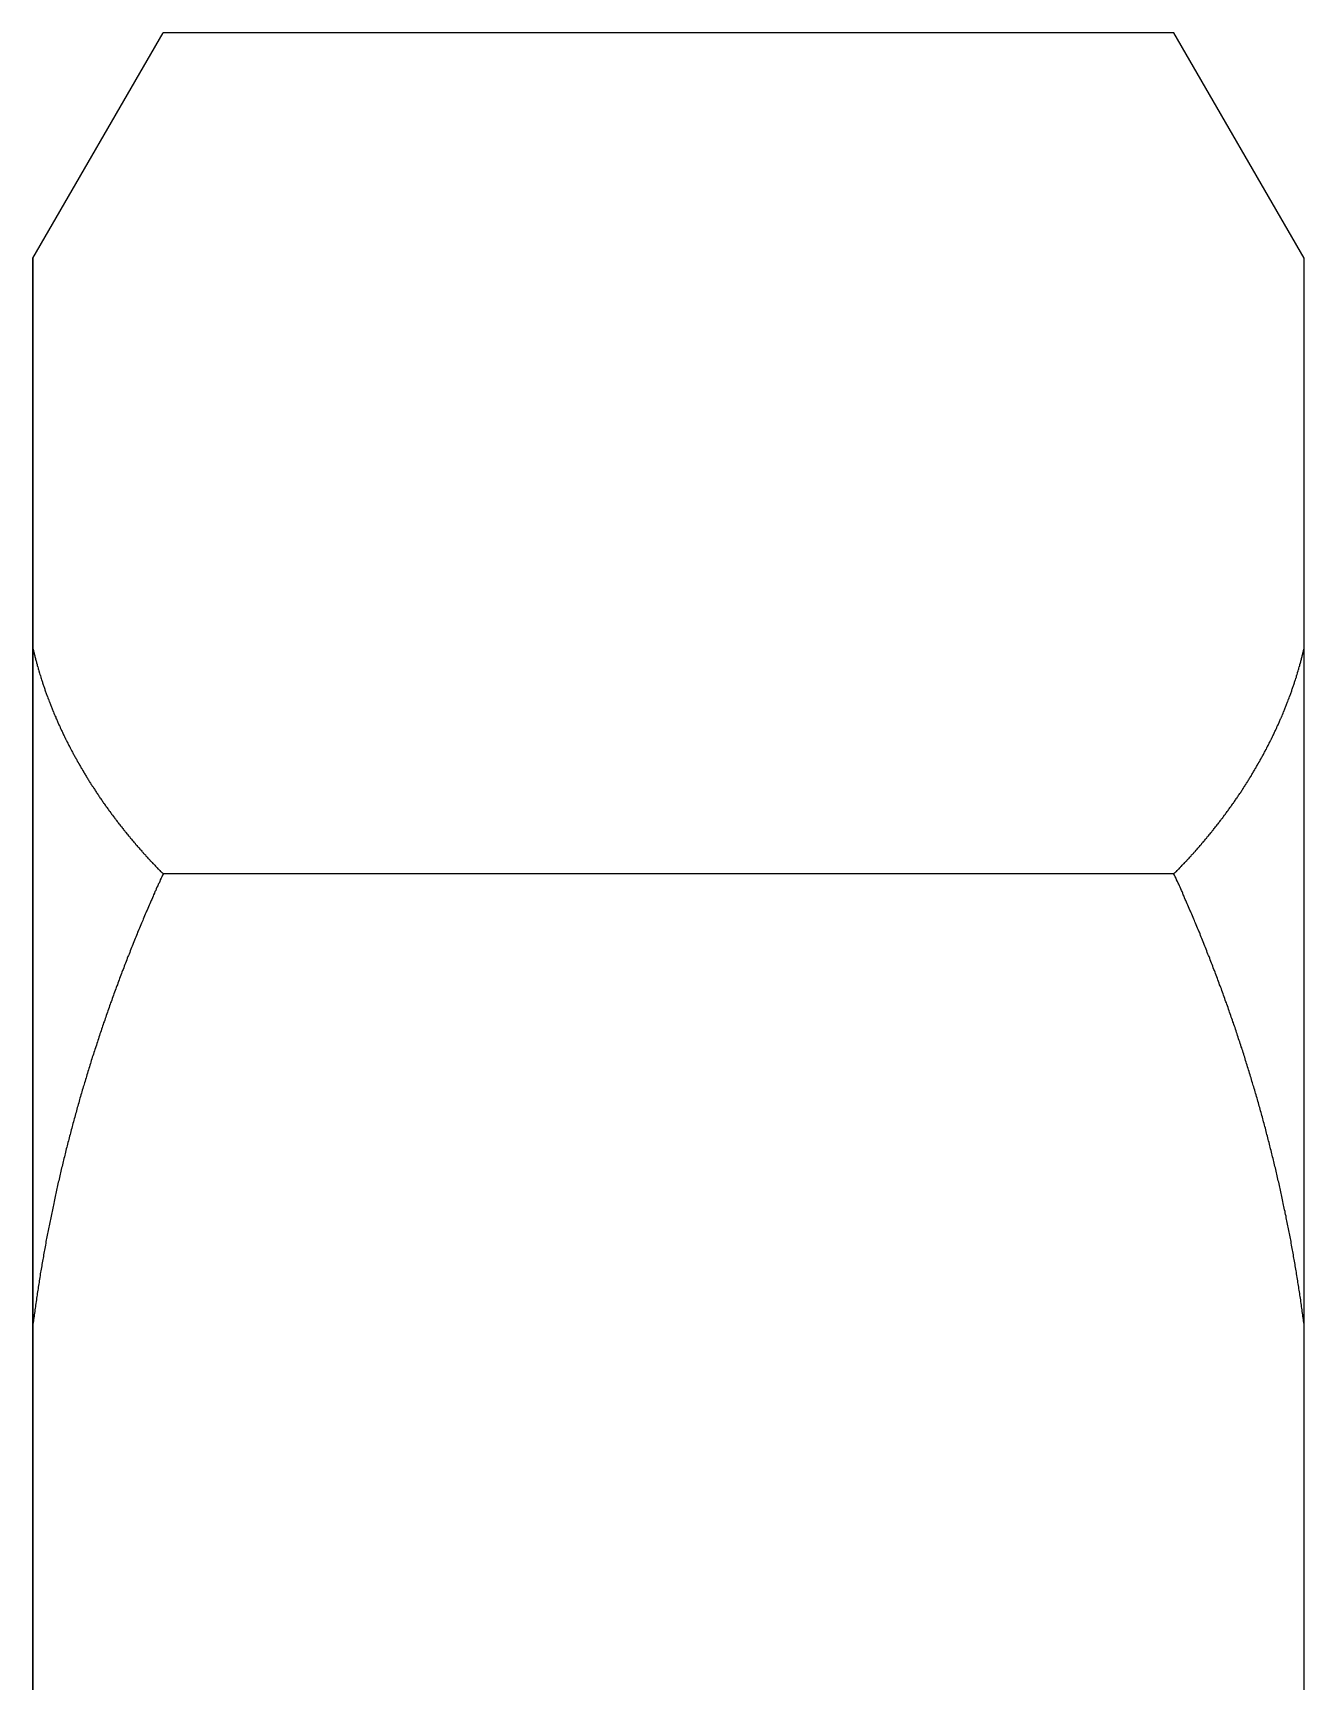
# Model space of a CAD drawing. Extents: x 56 to 259, y 61 to 128.
# Drawn here: x 72.477 to 74.877, y 111.436 to 114.548 of the extents above; entities that cross this region are included whole.
import ezdxf

# ---------------------------------------------------------------- set-up
doc = ezdxf.new("R2010")
doc.units = 0
doc.layers.get('0').update_dxf_attribs({"linetype": 'CONTINUOUS'})

msp = doc.modelspace()

# ---------------------------------------------------------------- linework, layer by layer
at = {"color": 7, "linetype": 'CONTINUOUS'}
for p, q in [((72.4766, 114.1227), (72.7223, 114.5481)), ((74.631, 114.5481), (72.7223, 114.5481)), ((74.8766, 114.1227), (74.631, 114.5481)), ((72.4766, 114.1227), (72.4766, 113.7543)), ((72.4766, 113.7543), (72.4766, 114.1227)), ((74.8766, 113.7543), (74.8766, 114.1227)), ((72.4766, 113.7543), (72.4766, 111.3727)), ((72.4766, 111.3727), (72.4766, 113.7543)), ((74.8766, 111.3727), (74.8766, 113.7543)), ((74.631, 112.9604), (72.7223, 112.9604))]:
    msp.add_line(p, q, dxfattribs=at)
at = {"color": 7}
for points in [[(72.4766, 113.386, 0), (72.477, 113.384, 0), (72.4774, 113.382, 0), (72.4778, 113.381, 0), (72.4782, 113.379, 0), (72.4786, 113.377, 0), (72.4791, 113.376, 0), (72.4795, 113.374, 0), (72.4799, 113.372, 0), (72.4803, 113.371, 0), (72.4807, 113.369, 0), (72.4812, 113.367, 0), (72.4816, 113.366, 0), (72.4821, 113.364, 0), (72.4825, 113.362, 0), (72.483, 113.361, 0), (72.4834, 113.359, 0), (72.4839, 113.357, 0), (72.4843, 113.356, 0), (72.4848, 113.354, 0), (72.4853, 113.352, 0), (72.4857, 113.351, 0), (72.4862, 113.349, 0), (72.4867, 113.347, 0), (72.4872, 113.346, 0), (72.4877, 113.344, 0), (72.4881, 113.342, 0), (72.4886, 113.341, 0), (72.4891, 113.339, 0), (72.4896, 113.337, 0), (72.4902, 113.336, 0), (72.4907, 113.334, 0), (72.4912, 113.332, 0), (72.4917, 113.331, 0), (72.4922, 113.329, 0), (72.4927, 113.327, 0), (72.4933, 113.326, 0), (72.4938, 113.324, 0), (72.4943, 113.322, 0), (72.4949, 113.321, 0), (72.4954, 113.319, 0), (72.496, 113.317, 0), (72.4965, 113.316, 0), (72.4971, 113.314, 0), (72.4976, 113.313, 0), (72.4982, 113.311, 0), (72.4988, 113.309, 0), (72.4993, 113.308, 0), (72.4999, 113.306, 0), (72.5005, 113.304, 0), (72.5011, 113.303, 0), (72.5017, 113.301, 0), (72.5023, 113.299, 0), (72.5028, 113.298, 0), (72.5034, 113.296, 0), (72.504, 113.295, 0), (72.5046, 113.293, 0), (72.5052, 113.291, 0), (72.5059, 113.29, 0), (72.5065, 113.288, 0), (72.5071, 113.286, 0), (72.5077, 113.285, 0), (72.5083, 113.283, 0), (72.509, 113.282, 0), (72.5096, 113.28, 0), (72.5102, 113.278, 0), (72.5109, 113.277, 0), (72.5115, 113.275, 0), (72.5121, 113.274, 0), (72.5128, 113.272, 0), (72.5134, 113.27, 0), (72.5141, 113.269, 0), (72.5148, 113.267, 0), (72.5154, 113.266, 0), (72.5161, 113.264, 0), (72.5168, 113.262, 0), (72.5174, 113.261, 0), (72.5181, 113.259, 0), (72.5188, 113.258, 0), (72.5195, 113.256, 0), (72.5201, 113.254, 0), (72.5208, 113.253, 0), (72.5215, 113.251, 0), (72.5222, 113.25, 0), (72.5229, 113.248, 0), (72.5236, 113.246, 0), (72.5243, 113.245, 0), (72.525, 113.243, 0), (72.5257, 113.242, 0), (72.5265, 113.24, 0), (72.5272, 113.239, 0), (72.5279, 113.237, 0), (72.5286, 113.235, 0), (72.5293, 113.234, 0), (72.5301, 113.232, 0), (72.5308, 113.231, 0), (72.5316, 113.229, 0), (72.5323, 113.228, 0), (72.533, 113.226, 0), (72.5338, 113.224, 0), (72.5345, 113.223, 0), (72.5353, 113.221, 0), (72.536, 113.22, 0), (72.5368, 113.218, 0), (72.5376, 113.217, 0), (72.5383, 113.215, 0), (72.5391, 113.213, 0), (72.5399, 113.212, 0), (72.5406, 113.21, 0), (72.5414, 113.209, 0), (72.5422, 113.207, 0), (72.543, 113.206, 0), (72.5438, 113.204, 0), (72.5446, 113.203, 0), (72.5454, 113.201, 0), (72.5462, 113.2, 0), (72.547, 113.198, 0), (72.5478, 113.196, 0), (72.5486, 113.195, 0), (72.5494, 113.193, 0), (72.5502, 113.192, 0), (72.551, 113.19, 0), (72.5518, 113.189, 0), (72.5526, 113.187, 0), (72.5535, 113.186, 0), (72.5543, 113.184, 0), (72.5551, 113.183, 0), (72.5559, 113.181, 0), (72.5568, 113.18, 0), (72.5576, 113.178, 0), (72.5585, 113.177, 0), (72.5593, 113.175, 0), (72.5601, 113.174, 0), (72.561, 113.172, 0), (72.5618, 113.171, 0), (72.5627, 113.169, 0), (72.5636, 113.168, 0), (72.5644, 113.166, 0), (72.5653, 113.165, 0), (72.5661, 113.163, 0), (72.567, 113.162, 0), (72.5679, 113.16, 0), (72.5688, 113.159, 0), (72.5696, 113.157, 0), (72.5705, 113.156, 0), (72.5714, 113.154, 0), (72.5723, 113.153, 0), (72.5732, 113.151, 0), (72.5741, 113.15, 0), (72.575, 113.148, 0), (72.5759, 113.147, 0), (72.5768, 113.145, 0), (72.5777, 113.144, 0), (72.5786, 113.142, 0), (72.5795, 113.141, 0), (72.5804, 113.139, 0), (72.5813, 113.138, 0), (72.5822, 113.136, 0), (72.5831, 113.135, 0), (72.5841, 113.133, 0), (72.585, 113.132, 0), (72.5859, 113.13, 0), (72.5868, 113.129, 0), (72.5878, 113.128, 0), (72.5887, 113.126, 0), (72.5897, 113.125, 0), (72.5906, 113.123, 0), (72.5915, 113.122, 0), (72.5925, 113.12, 0), (72.5934, 113.119, 0), (72.5944, 113.117, 0), (72.5953, 113.116, 0), (72.5963, 113.114, 0), (72.5973, 113.113, 0), (72.5982, 113.112, 0), (72.5992, 113.11, 0), (72.6001, 113.109, 0), (72.6011, 113.107, 0), (72.6021, 113.106, 0), (72.6031, 113.104, 0), (72.604, 113.103, 0), (72.605, 113.102, 0), (72.606, 113.1, 0), (72.607, 113.099, 0), (72.608, 113.097, 0), (72.609, 113.096, 0), (72.61, 113.094, 0), (72.6109, 113.093, 0), (72.6119, 113.092, 0), (72.6129, 113.09, 0), (72.6139, 113.089, 0), (72.615, 113.087, 0), (72.616, 113.086, 0), (72.617, 113.085, 0), (72.618, 113.083, 0), (72.619, 113.082, 0), (72.62, 113.08, 0), (72.621, 113.079, 0), (72.6221, 113.078, 0), (72.6231, 113.076, 0), (72.6241, 113.075, 0), (72.6251, 113.073, 0), (72.6262, 113.072, 0), (72.6272, 113.071, 0), (72.6282, 113.069, 0), (72.6293, 113.068, 0), (72.6303, 113.066, 0), (72.6314, 113.065, 0), (72.6324, 113.064, 0), (72.6335, 113.062, 0), (72.6345, 113.061, 0), (72.6356, 113.059, 0), (72.6366, 113.058, 0), (72.6377, 113.057, 0), (72.6387, 113.055, 0), (72.6398, 113.054, 0), (72.6409, 113.053, 0), (72.6419, 113.051, 0), (72.643, 113.05, 0), (72.6441, 113.049, 0), (72.6452, 113.047, 0), (72.6462, 113.046, 0), (72.6473, 113.044, 0), (72.6484, 113.043, 0), (72.6495, 113.042, 0), (72.6506, 113.04, 0), (72.6517, 113.039, 0), (72.6527, 113.038, 0), (72.6538, 113.036, 0), (72.6549, 113.035, 0), (72.656, 113.034, 0), (72.6571, 113.032, 0), (72.6582, 113.031, 0), (72.6593, 113.03, 0), (72.6604, 113.028, 0), (72.6616, 113.027, 0), (72.6627, 113.026, 0), (72.6638, 113.024, 0), (72.6649, 113.023, 0), (72.666, 113.022, 0), (72.6671, 113.02, 0), (72.6683, 113.019, 0), (72.6694, 113.018, 0), (72.6705, 113.016, 0), (72.6716, 113.015, 0), (72.6728, 113.014, 0), (72.6739, 113.012, 0), (72.675, 113.011, 0), (72.6762, 113.01, 0), (72.6773, 113.009, 0), (72.6785, 113.007, 0), (72.6796, 113.006, 0), (72.6808, 113.005, 0), (72.6819, 113.003, 0), (72.6831, 113.002, 0), (72.6842, 113.001, 0), (72.6854, 112.999, 0), (72.6865, 112.998, 0), (72.6877, 112.997, 0), (72.6889, 112.996, 0), (72.69, 112.994, 0), (72.6912, 112.993, 0), (72.6924, 112.992, 0), (72.6935, 112.99, 0), (72.6947, 112.989, 0), (72.6959, 112.988, 0), (72.697, 112.987, 0), (72.6982, 112.985, 0), (72.6994, 112.984, 0), (72.7006, 112.983, 0), (72.7018, 112.982, 0), (72.703, 112.98, 0), (72.7042, 112.979, 0), (72.7054, 112.978, 0), (72.7065, 112.977, 0), (72.7077, 112.975, 0), (72.7089, 112.974, 0), (72.7101, 112.973, 0), (72.7113, 112.972, 0), (72.7125, 112.97, 0), (72.7138, 112.969, 0), (72.715, 112.968, 0), (72.7162, 112.967, 0), (72.7174, 112.965, 0), (72.7186, 112.964, 0), (72.7198, 112.963, 0), (72.721, 112.962, 0), (72.7223, 112.96, 0)], [(74.631, 112.96, 0), (74.6322, 112.962, 0), (74.6335, 112.963, 0), (74.6347, 112.964, 0), (74.6359, 112.965, 0), (74.6371, 112.967, 0), (74.6383, 112.968, 0), (74.6395, 112.969, 0), (74.6407, 112.97, 0), (74.6419, 112.972, 0), (74.6431, 112.973, 0), (74.6443, 112.974, 0), (74.6455, 112.975, 0), (74.6467, 112.977, 0), (74.6479, 112.978, 0), (74.6491, 112.979, 0), (74.6503, 112.98, 0), (74.6515, 112.982, 0), (74.6527, 112.983, 0), (74.6539, 112.984, 0), (74.6551, 112.985, 0), (74.6562, 112.987, 0), (74.6574, 112.988, 0), (74.6586, 112.989, 0), (74.6598, 112.99, 0), (74.6609, 112.992, 0), (74.6621, 112.993, 0), (74.6633, 112.994, 0), (74.6644, 112.996, 0), (74.6656, 112.997, 0), (74.6668, 112.998, 0), (74.6679, 112.999, 0), (74.6691, 113.001, 0), (74.6702, 113.002, 0), (74.6714, 113.003, 0), (74.6725, 113.005, 0), (74.6737, 113.006, 0), (74.6748, 113.007, 0), (74.676, 113.009, 0), (74.6771, 113.01, 0), (74.6782, 113.011, 0), (74.6794, 113.012, 0), (74.6805, 113.014, 0), (74.6816, 113.015, 0), (74.6828, 113.016, 0), (74.6839, 113.018, 0), (74.685, 113.019, 0), (74.6861, 113.02, 0), (74.6873, 113.022, 0), (74.6884, 113.023, 0), (74.6895, 113.024, 0), (74.6906, 113.026, 0), (74.6917, 113.027, 0), (74.6928, 113.028, 0), (74.6939, 113.03, 0), (74.6951, 113.031, 0), (74.6962, 113.032, 0), (74.6973, 113.034, 0), (74.6984, 113.035, 0), (74.6994, 113.036, 0), (74.7005, 113.038, 0), (74.7016, 113.039, 0), (74.7027, 113.04, 0), (74.7038, 113.042, 0), (74.7049, 113.043, 0), (74.706, 113.044, 0), (74.7071, 113.046, 0), (74.7081, 113.047, 0), (74.7092, 113.049, 0), (74.7103, 113.05, 0), (74.7113, 113.051, 0), (74.7124, 113.053, 0), (74.7135, 113.054, 0), (74.7145, 113.055, 0), (74.7156, 113.057, 0), (74.7167, 113.058, 0), (74.7177, 113.059, 0), (74.7188, 113.061, 0), (74.7198, 113.062, 0), (74.7209, 113.064, 0), (74.7219, 113.065, 0), (74.723, 113.066, 0), (74.724, 113.068, 0), (74.725, 113.069, 0), (74.7261, 113.071, 0), (74.7271, 113.072, 0), (74.7281, 113.073, 0), (74.7292, 113.075, 0), (74.7302, 113.076, 0), (74.7312, 113.078, 0), (74.7323, 113.079, 0), (74.7333, 113.08, 0), (74.7343, 113.082, 0), (74.7353, 113.083, 0), (74.7363, 113.085, 0), (74.7373, 113.086, 0), (74.7383, 113.087, 0), (74.7393, 113.089, 0), (74.7403, 113.09, 0), (74.7413, 113.092, 0), (74.7423, 113.093, 0), (74.7433, 113.094, 0), (74.7443, 113.096, 0), (74.7453, 113.097, 0), (74.7463, 113.099, 0), (74.7473, 113.1, 0), (74.7483, 113.102, 0), (74.7492, 113.103, 0), (74.7502, 113.104, 0), (74.7512, 113.106, 0), (74.7522, 113.107, 0), (74.7531, 113.109, 0), (74.7541, 113.11, 0), (74.7551, 113.112, 0), (74.756, 113.113, 0), (74.757, 113.114, 0), (74.7579, 113.116, 0), (74.7589, 113.117, 0), (74.7599, 113.119, 0), (74.7608, 113.12, 0), (74.7617, 113.122, 0), (74.7627, 113.123, 0), (74.7636, 113.125, 0), (74.7646, 113.126, 0), (74.7655, 113.128, 0), (74.7664, 113.129, 0), (74.7674, 113.13, 0), (74.7683, 113.132, 0), (74.7692, 113.133, 0), (74.7701, 113.135, 0), (74.7711, 113.136, 0), (74.772, 113.138, 0), (74.7729, 113.139, 0), (74.7738, 113.141, 0), (74.7747, 113.142, 0), (74.7756, 113.144, 0), (74.7765, 113.145, 0), (74.7774, 113.147, 0), (74.7783, 113.148, 0), (74.7792, 113.15, 0), (74.7801, 113.151, 0), (74.781, 113.153, 0), (74.7819, 113.154, 0), (74.7828, 113.156, 0), (74.7836, 113.157, 0), (74.7845, 113.159, 0), (74.7854, 113.16, 0), (74.7863, 113.162, 0), (74.7871, 113.163, 0), (74.788, 113.165, 0), (74.7889, 113.166, 0), (74.7897, 113.168, 0), (74.7906, 113.169, 0), (74.7914, 113.171, 0), (74.7923, 113.172, 0), (74.7931, 113.174, 0), (74.794, 113.175, 0), (74.7948, 113.177, 0), (74.7957, 113.178, 0), (74.7965, 113.18, 0), (74.7973, 113.181, 0), (74.7982, 113.183, 0), (74.799, 113.184, 0), (74.7998, 113.186, 0), (74.8007, 113.187, 0), (74.8015, 113.189, 0), (74.8023, 113.19, 0), (74.8031, 113.192, 0), (74.8039, 113.193, 0), (74.8047, 113.195, 0), (74.8055, 113.196, 0), (74.8063, 113.198, 0), (74.8071, 113.2, 0), (74.8079, 113.201, 0), (74.8087, 113.203, 0), (74.8095, 113.204, 0), (74.8103, 113.206, 0), (74.8111, 113.207, 0), (74.8119, 113.209, 0), (74.8126, 113.21, 0), (74.8134, 113.212, 0), (74.8142, 113.213, 0), (74.815, 113.215, 0), (74.8157, 113.217, 0), (74.8165, 113.218, 0), (74.8172, 113.22, 0), (74.818, 113.221, 0), (74.8188, 113.223, 0), (74.8195, 113.224, 0), (74.8202, 113.226, 0), (74.821, 113.228, 0), (74.8217, 113.229, 0), (74.8225, 113.231, 0), (74.8232, 113.232, 0), (74.8239, 113.234, 0), (74.8247, 113.235, 0), (74.8254, 113.237, 0), (74.8261, 113.239, 0), (74.8268, 113.24, 0), (74.8275, 113.242, 0), (74.8283, 113.243, 0), (74.829, 113.245, 0), (74.8297, 113.246, 0), (74.8304, 113.248, 0), (74.8311, 113.25, 0), (74.8318, 113.251, 0), (74.8325, 113.253, 0), (74.8331, 113.254, 0), (74.8338, 113.256, 0), (74.8345, 113.258, 0), (74.8352, 113.259, 0), (74.8359, 113.261, 0), (74.8365, 113.262, 0), (74.8372, 113.264, 0), (74.8379, 113.266, 0), (74.8385, 113.267, 0), (74.8392, 113.269, 0), (74.8398, 113.27, 0), (74.8405, 113.272, 0), (74.8411, 113.274, 0), (74.8418, 113.275, 0), (74.8424, 113.277, 0), (74.8431, 113.278, 0), (74.8437, 113.28, 0), (74.8443, 113.282, 0), (74.845, 113.283, 0), (74.8456, 113.285, 0), (74.8462, 113.286, 0), (74.8468, 113.288, 0), (74.8474, 113.29, 0), (74.848, 113.291, 0), (74.8486, 113.293, 0), (74.8492, 113.295, 0), (74.8498, 113.296, 0), (74.8504, 113.298, 0), (74.851, 113.299, 0), (74.8516, 113.301, 0), (74.8522, 113.303, 0), (74.8528, 113.304, 0), (74.8534, 113.306, 0), (74.8539, 113.308, 0), (74.8545, 113.309, 0), (74.8551, 113.311, 0), (74.8556, 113.313, 0), (74.8562, 113.314, 0), (74.8568, 113.316, 0), (74.8573, 113.317, 0), (74.8579, 113.319, 0), (74.8584, 113.321, 0), (74.8589, 113.322, 0), (74.8595, 113.324, 0), (74.86, 113.326, 0), (74.8605, 113.327, 0), (74.8611, 113.329, 0), (74.8616, 113.331, 0), (74.8621, 113.332, 0), (74.8626, 113.334, 0), (74.8631, 113.336, 0), (74.8636, 113.337, 0), (74.8641, 113.339, 0), (74.8646, 113.341, 0), (74.8651, 113.342, 0), (74.8656, 113.344, 0), (74.8661, 113.346, 0), (74.8666, 113.347, 0), (74.8671, 113.349, 0), (74.8676, 113.351, 0), (74.868, 113.352, 0), (74.8685, 113.354, 0), (74.869, 113.356, 0), (74.8694, 113.357, 0), (74.8699, 113.359, 0), (74.8703, 113.361, 0), (74.8708, 113.362, 0), (74.8712, 113.364, 0), (74.8717, 113.366, 0), (74.8721, 113.367, 0), (74.8725, 113.369, 0), (74.873, 113.371, 0), (74.8734, 113.372, 0), (74.8738, 113.374, 0), (74.8742, 113.376, 0), (74.8746, 113.377, 0), (74.875, 113.379, 0), (74.8755, 113.381, 0), (74.8759, 113.382, 0), (74.8763, 113.384, 0), (74.8766, 113.386, 0)], [(72.7223, 112.96, 0), (72.721, 112.958, 0), (72.7197, 112.955, 0), (72.7184, 112.952, 0), (72.7171, 112.949, 0), (72.7159, 112.946, 0), (72.7146, 112.943, 0), (72.7133, 112.941, 0), (72.7121, 112.938, 0), (72.7108, 112.935, 0), (72.7095, 112.932, 0), (72.7083, 112.929, 0), (72.707, 112.927, 0), (72.7058, 112.924, 0), (72.7045, 112.921, 0), (72.7033, 112.918, 0), (72.702, 112.915, 0), (72.7008, 112.912, 0), (72.6996, 112.91, 0), (72.6983, 112.907, 0), (72.6971, 112.904, 0), (72.6959, 112.901, 0), (72.6947, 112.898, 0), (72.6934, 112.895, 0), (72.6922, 112.892, 0), (72.691, 112.89, 0), (72.6898, 112.887, 0), (72.6886, 112.884, 0), (72.6874, 112.881, 0), (72.6862, 112.878, 0), (72.685, 112.875, 0), (72.6838, 112.872, 0), (72.6826, 112.87, 0), (72.6814, 112.867, 0), (72.6802, 112.864, 0), (72.679, 112.861, 0), (72.6778, 112.858, 0), (72.6766, 112.855, 0), (72.6754, 112.852, 0), (72.6743, 112.85, 0), (72.6731, 112.847, 0), (72.6719, 112.844, 0), (72.6708, 112.841, 0), (72.6696, 112.838, 0), (72.6684, 112.835, 0), (72.6673, 112.832, 0), (72.6661, 112.829, 0), (72.665, 112.827, 0), (72.6638, 112.824, 0), (72.6627, 112.821, 0), (72.6615, 112.818, 0), (72.6604, 112.815, 0), (72.6592, 112.812, 0), (72.6581, 112.809, 0), (72.657, 112.806, 0), (72.6558, 112.804, 0), (72.6547, 112.801, 0), (72.6536, 112.798, 0), (72.6525, 112.795, 0), (72.6513, 112.792, 0), (72.6502, 112.789, 0), (72.6491, 112.786, 0), (72.648, 112.783, 0), (72.6469, 112.78, 0), (72.6458, 112.778, 0), (72.6447, 112.775, 0), (72.6436, 112.772, 0), (72.6425, 112.769, 0), (72.6414, 112.766, 0), (72.6403, 112.763, 0), (72.6392, 112.76, 0), (72.6382, 112.757, 0), (72.6371, 112.754, 0), (72.636, 112.751, 0), (72.6349, 112.749, 0), (72.6339, 112.746, 0), (72.6328, 112.743, 0), (72.6317, 112.74, 0), (72.6307, 112.737, 0), (72.6296, 112.734, 0), (72.6285, 112.731, 0), (72.6275, 112.728, 0), (72.6264, 112.725, 0), (72.6254, 112.722, 0), (72.6243, 112.719, 0), (72.6233, 112.717, 0), (72.6223, 112.714, 0), (72.6212, 112.711, 0), (72.6202, 112.708, 0), (72.6192, 112.705, 0), (72.6181, 112.702, 0), (72.6171, 112.699, 0), (72.6161, 112.696, 0), (72.6151, 112.693, 0), (72.6141, 112.69, 0), (72.613, 112.687, 0), (72.612, 112.684, 0), (72.611, 112.681, 0), (72.61, 112.679, 0), (72.609, 112.676, 0), (72.608, 112.673, 0), (72.607, 112.67, 0), (72.606, 112.667, 0), (72.6051, 112.664, 0), (72.6041, 112.661, 0), (72.6031, 112.658, 0), (72.6021, 112.655, 0), (72.6011, 112.652, 0), (72.6002, 112.649, 0), (72.5992, 112.646, 0), (72.5982, 112.643, 0), (72.5973, 112.64, 0), (72.5963, 112.637, 0), (72.5953, 112.634, 0), (72.5944, 112.632, 0), (72.5934, 112.629, 0), (72.5925, 112.626, 0), (72.5915, 112.623, 0), (72.5906, 112.62, 0), (72.5897, 112.617, 0), (72.5887, 112.614, 0), (72.5878, 112.611, 0), (72.5868, 112.608, 0), (72.5859, 112.605, 0), (72.585, 112.602, 0), (72.5841, 112.599, 0), (72.5832, 112.596, 0), (72.5822, 112.593, 0), (72.5813, 112.59, 0), (72.5804, 112.587, 0), (72.5795, 112.584, 0), (72.5786, 112.581, 0), (72.5777, 112.578, 0), (72.5768, 112.575, 0), (72.5759, 112.572, 0), (72.575, 112.569, 0), (72.5741, 112.566, 0), (72.5733, 112.563, 0), (72.5724, 112.561, 0), (72.5715, 112.558, 0), (72.5706, 112.555, 0), (72.5697, 112.552, 0), (72.5689, 112.549, 0), (72.568, 112.546, 0), (72.5671, 112.543, 0), (72.5663, 112.54, 0), (72.5654, 112.537, 0), (72.5646, 112.534, 0), (72.5637, 112.531, 0), (72.5629, 112.528, 0), (72.562, 112.525, 0), (72.5612, 112.522, 0), (72.5603, 112.519, 0), (72.5595, 112.516, 0), (72.5587, 112.513, 0), (72.5579, 112.51, 0), (72.557, 112.507, 0), (72.5562, 112.504, 0), (72.5554, 112.501, 0), (72.5546, 112.498, 0), (72.5538, 112.495, 0), (72.5529, 112.492, 0), (72.5521, 112.489, 0), (72.5513, 112.486, 0), (72.5505, 112.483, 0), (72.5497, 112.48, 0), (72.5489, 112.477, 0), (72.5481, 112.474, 0), (72.5474, 112.471, 0), (72.5466, 112.468, 0), (72.5458, 112.465, 0), (72.545, 112.462, 0), (72.5442, 112.459, 0), (72.5435, 112.456, 0), (72.5427, 112.453, 0), (72.5419, 112.45, 0), (72.5412, 112.447, 0), (72.5404, 112.444, 0), (72.5396, 112.441, 0), (72.5389, 112.438, 0), (72.5381, 112.435, 0), (72.5374, 112.432, 0), (72.5366, 112.429, 0), (72.5359, 112.426, 0), (72.5352, 112.423, 0), (72.5344, 112.42, 0), (72.5337, 112.417, 0), (72.533, 112.414, 0), (72.5322, 112.411, 0), (72.5315, 112.408, 0), (72.5308, 112.405, 0), (72.5301, 112.402, 0), (72.5294, 112.399, 0), (72.5287, 112.396, 0), (72.528, 112.393, 0), (72.5273, 112.39, 0), (72.5266, 112.387, 0), (72.5259, 112.384, 0), (72.5252, 112.381, 0), (72.5245, 112.378, 0), (72.5238, 112.375, 0), (72.5231, 112.372, 0), (72.5224, 112.369, 0), (72.5217, 112.366, 0), (72.5211, 112.363, 0), (72.5204, 112.36, 0), (72.5197, 112.357, 0), (72.5191, 112.354, 0), (72.5184, 112.351, 0), (72.5178, 112.348, 0), (72.5171, 112.345, 0), (72.5164, 112.342, 0), (72.5158, 112.338, 0), (72.5152, 112.335, 0), (72.5145, 112.332, 0), (72.5139, 112.329, 0), (72.5132, 112.326, 0), (72.5126, 112.323, 0), (72.512, 112.32, 0), (72.5114, 112.317, 0), (72.5107, 112.314, 0), (72.5101, 112.311, 0), (72.5095, 112.308, 0), (72.5089, 112.305, 0), (72.5083, 112.302, 0), (72.5077, 112.299, 0), (72.5071, 112.296, 0), (72.5065, 112.293, 0), (72.5059, 112.29, 0), (72.5053, 112.287, 0), (72.5047, 112.284, 0), (72.5041, 112.281, 0), (72.5035, 112.278, 0), (72.5029, 112.275, 0), (72.5024, 112.272, 0), (72.5018, 112.269, 0), (72.5012, 112.266, 0), (72.5007, 112.263, 0), (72.5001, 112.259, 0), (72.4995, 112.256, 0), (72.499, 112.253, 0), (72.4984, 112.25, 0), (72.4979, 112.247, 0), (72.4973, 112.244, 0), (72.4968, 112.241, 0), (72.4963, 112.238, 0), (72.4957, 112.235, 0), (72.4952, 112.232, 0), (72.4947, 112.229, 0), (72.4941, 112.226, 0), (72.4936, 112.223, 0), (72.4931, 112.22, 0), (72.4926, 112.217, 0), (72.4921, 112.214, 0), (72.4915, 112.211, 0), (72.491, 112.208, 0), (72.4905, 112.205, 0), (72.49, 112.202, 0), (72.4895, 112.198, 0), (72.4891, 112.195, 0), (72.4886, 112.192, 0), (72.4881, 112.189, 0), (72.4876, 112.186, 0), (72.4871, 112.183, 0), (72.4866, 112.18, 0), (72.4862, 112.177, 0), (72.4857, 112.174, 0), (72.4852, 112.171, 0), (72.4848, 112.168, 0), (72.4843, 112.165, 0), (72.4839, 112.162, 0), (72.4834, 112.159, 0), (72.483, 112.156, 0), (72.4825, 112.153, 0), (72.4821, 112.149, 0), (72.4816, 112.146, 0), (72.4812, 112.143, 0), (72.4808, 112.14, 0), (72.4803, 112.137, 0), (72.4799, 112.134, 0), (72.4795, 112.131, 0), (72.4791, 112.128, 0), (72.4787, 112.125, 0), (72.4783, 112.122, 0), (72.4778, 112.119, 0), (72.4774, 112.116, 0), (72.477, 112.113, 0), (72.4766, 112.11, 0)], [(74.8766, 112.11, 0), (74.8762, 112.113, 0), (74.8758, 112.116, 0), (74.8754, 112.119, 0), (74.875, 112.122, 0), (74.8746, 112.125, 0), (74.8742, 112.128, 0), (74.8738, 112.131, 0), (74.8734, 112.134, 0), (74.8729, 112.137, 0), (74.8725, 112.14, 0), (74.8721, 112.143, 0), (74.8717, 112.146, 0), (74.8712, 112.149, 0), (74.8708, 112.153, 0), (74.8703, 112.156, 0), (74.8699, 112.159, 0), (74.8694, 112.162, 0), (74.869, 112.165, 0), (74.8685, 112.168, 0), (74.868, 112.171, 0), (74.8676, 112.174, 0), (74.8671, 112.177, 0), (74.8666, 112.18, 0), (74.8662, 112.183, 0), (74.8657, 112.186, 0), (74.8652, 112.189, 0), (74.8647, 112.192, 0), (74.8642, 112.195, 0), (74.8637, 112.198, 0), (74.8632, 112.202, 0), (74.8627, 112.205, 0), (74.8622, 112.208, 0), (74.8617, 112.211, 0), (74.8612, 112.214, 0), (74.8607, 112.217, 0), (74.8602, 112.22, 0), (74.8597, 112.223, 0), (74.8592, 112.226, 0), (74.8586, 112.229, 0), (74.8581, 112.232, 0), (74.8576, 112.235, 0), (74.857, 112.238, 0), (74.8565, 112.241, 0), (74.8559, 112.244, 0), (74.8554, 112.247, 0), (74.8549, 112.25, 0), (74.8543, 112.253, 0), (74.8537, 112.256, 0), (74.8532, 112.259, 0), (74.8526, 112.263, 0), (74.8521, 112.266, 0), (74.8515, 112.269, 0), (74.8509, 112.272, 0), (74.8503, 112.275, 0), (74.8498, 112.278, 0), (74.8492, 112.281, 0), (74.8486, 112.284, 0), (74.848, 112.287, 0), (74.8474, 112.29, 0), (74.8468, 112.293, 0), (74.8462, 112.296, 0), (74.8456, 112.299, 0), (74.845, 112.302, 0), (74.8444, 112.305, 0), (74.8438, 112.308, 0), (74.8432, 112.311, 0), (74.8426, 112.314, 0), (74.8419, 112.317, 0), (74.8413, 112.32, 0), (74.8407, 112.323, 0), (74.84, 112.326, 0), (74.8394, 112.329, 0), (74.8388, 112.332, 0), (74.8381, 112.335, 0), (74.8375, 112.338, 0), (74.8368, 112.342, 0), (74.8362, 112.345, 0), (74.8355, 112.348, 0), (74.8349, 112.351, 0), (74.8342, 112.354, 0), (74.8335, 112.357, 0), (74.8329, 112.36, 0), (74.8322, 112.363, 0), (74.8315, 112.366, 0), (74.8309, 112.369, 0), (74.8302, 112.372, 0), (74.8295, 112.375, 0), (74.8288, 112.378, 0), (74.8281, 112.381, 0), (74.8274, 112.384, 0), (74.8267, 112.387, 0), (74.826, 112.39, 0), (74.8253, 112.393, 0), (74.8246, 112.396, 0), (74.8239, 112.399, 0), (74.8232, 112.402, 0), (74.8225, 112.405, 0), (74.8218, 112.408, 0), (74.821, 112.411, 0), (74.8203, 112.414, 0), (74.8196, 112.417, 0), (74.8189, 112.42, 0), (74.8181, 112.423, 0), (74.8174, 112.426, 0), (74.8166, 112.429, 0), (74.8159, 112.432, 0), (74.8151, 112.435, 0), (74.8144, 112.438, 0), (74.8136, 112.441, 0), (74.8129, 112.444, 0), (74.8121, 112.447, 0), (74.8114, 112.45, 0), (74.8106, 112.453, 0), (74.8098, 112.456, 0), (74.8091, 112.459, 0), (74.8083, 112.462, 0), (74.8075, 112.465, 0), (74.8067, 112.468, 0), (74.8059, 112.471, 0), (74.8051, 112.474, 0), (74.8044, 112.477, 0), (74.8036, 112.48, 0), (74.8028, 112.483, 0), (74.802, 112.486, 0), (74.8012, 112.489, 0), (74.8003, 112.492, 0), (74.7995, 112.495, 0), (74.7987, 112.498, 0), (74.7979, 112.501, 0), (74.7971, 112.504, 0), (74.7963, 112.507, 0), (74.7954, 112.51, 0), (74.7946, 112.513, 0), (74.7938, 112.516, 0), (74.7929, 112.519, 0), (74.7921, 112.522, 0), (74.7913, 112.525, 0), (74.7904, 112.528, 0), (74.7896, 112.531, 0), (74.7887, 112.534, 0), (74.7879, 112.537, 0), (74.787, 112.54, 0), (74.7861, 112.543, 0), (74.7853, 112.546, 0), (74.7844, 112.549, 0), (74.7835, 112.552, 0), (74.7827, 112.555, 0), (74.7818, 112.558, 0), (74.7809, 112.561, 0), (74.78, 112.563, 0), (74.7791, 112.566, 0), (74.7783, 112.569, 0), (74.7774, 112.572, 0), (74.7765, 112.575, 0), (74.7756, 112.578, 0), (74.7747, 112.581, 0), (74.7738, 112.584, 0), (74.7729, 112.587, 0), (74.772, 112.59, 0), (74.771, 112.593, 0), (74.7701, 112.596, 0), (74.7692, 112.599, 0), (74.7683, 112.602, 0), (74.7674, 112.605, 0), (74.7664, 112.608, 0), (74.7655, 112.611, 0), (74.7646, 112.614, 0), (74.7636, 112.617, 0), (74.7627, 112.62, 0), (74.7618, 112.623, 0), (74.7608, 112.626, 0), (74.7599, 112.629, 0), (74.7589, 112.632, 0), (74.7579, 112.634, 0), (74.757, 112.637, 0), (74.756, 112.64, 0), (74.7551, 112.643, 0), (74.7541, 112.646, 0), (74.7531, 112.649, 0), (74.7522, 112.652, 0), (74.7512, 112.655, 0), (74.7502, 112.658, 0), (74.7492, 112.661, 0), (74.7482, 112.664, 0), (74.7472, 112.667, 0), (74.7463, 112.67, 0), (74.7453, 112.673, 0), (74.7443, 112.676, 0), (74.7433, 112.679, 0), (74.7423, 112.681, 0), (74.7413, 112.684, 0), (74.7402, 112.687, 0), (74.7392, 112.69, 0), (74.7382, 112.693, 0), (74.7372, 112.696, 0), (74.7362, 112.699, 0), (74.7352, 112.702, 0), (74.7341, 112.705, 0), (74.7331, 112.708, 0), (74.7321, 112.711, 0), (74.731, 112.714, 0), (74.73, 112.717, 0), (74.7289, 112.719, 0), (74.7279, 112.722, 0), (74.7269, 112.725, 0), (74.7258, 112.728, 0), (74.7247, 112.731, 0), (74.7237, 112.734, 0), (74.7226, 112.737, 0), (74.7216, 112.74, 0), (74.7205, 112.743, 0), (74.7194, 112.746, 0), (74.7184, 112.749, 0), (74.7173, 112.751, 0), (74.7162, 112.754, 0), (74.7151, 112.757, 0), (74.714, 112.76, 0), (74.713, 112.763, 0), (74.7119, 112.766, 0), (74.7108, 112.769, 0), (74.7097, 112.772, 0), (74.7086, 112.775, 0), (74.7075, 112.778, 0), (74.7064, 112.78, 0), (74.7053, 112.783, 0), (74.7042, 112.786, 0), (74.7031, 112.789, 0), (74.7019, 112.792, 0), (74.7008, 112.795, 0), (74.6997, 112.798, 0), (74.6986, 112.801, 0), (74.6974, 112.804, 0), (74.6963, 112.806, 0), (74.6952, 112.809, 0), (74.694, 112.812, 0), (74.6929, 112.815, 0), (74.6918, 112.818, 0), (74.6906, 112.821, 0), (74.6895, 112.824, 0), (74.6883, 112.827, 0), (74.6872, 112.829, 0), (74.686, 112.832, 0), (74.6849, 112.835, 0), (74.6837, 112.838, 0), (74.6825, 112.841, 0), (74.6814, 112.844, 0), (74.6802, 112.847, 0), (74.679, 112.85, 0), (74.6778, 112.852, 0), (74.6767, 112.855, 0), (74.6755, 112.858, 0), (74.6743, 112.861, 0), (74.6731, 112.864, 0), (74.6719, 112.867, 0), (74.6707, 112.87, 0), (74.6695, 112.872, 0), (74.6683, 112.875, 0), (74.6671, 112.878, 0), (74.6659, 112.881, 0), (74.6647, 112.884, 0), (74.6635, 112.887, 0), (74.6623, 112.89, 0), (74.6611, 112.892, 0), (74.6599, 112.895, 0), (74.6586, 112.898, 0), (74.6574, 112.901, 0), (74.6562, 112.904, 0), (74.6549, 112.907, 0), (74.6537, 112.91, 0), (74.6525, 112.912, 0), (74.6512, 112.915, 0), (74.65, 112.918, 0), (74.6487, 112.921, 0), (74.6475, 112.924, 0), (74.6463, 112.927, 0), (74.645, 112.929, 0), (74.6437, 112.932, 0), (74.6425, 112.935, 0), (74.6412, 112.938, 0), (74.64, 112.941, 0), (74.6387, 112.943, 0), (74.6374, 112.946, 0), (74.6361, 112.949, 0), (74.6349, 112.952, 0), (74.6336, 112.955, 0), (74.6323, 112.958, 0), (74.631, 112.96, 0)]]:
    msp.add_polyline3d(points, dxfattribs=at)

doc.saveas('drawing.dxf')
